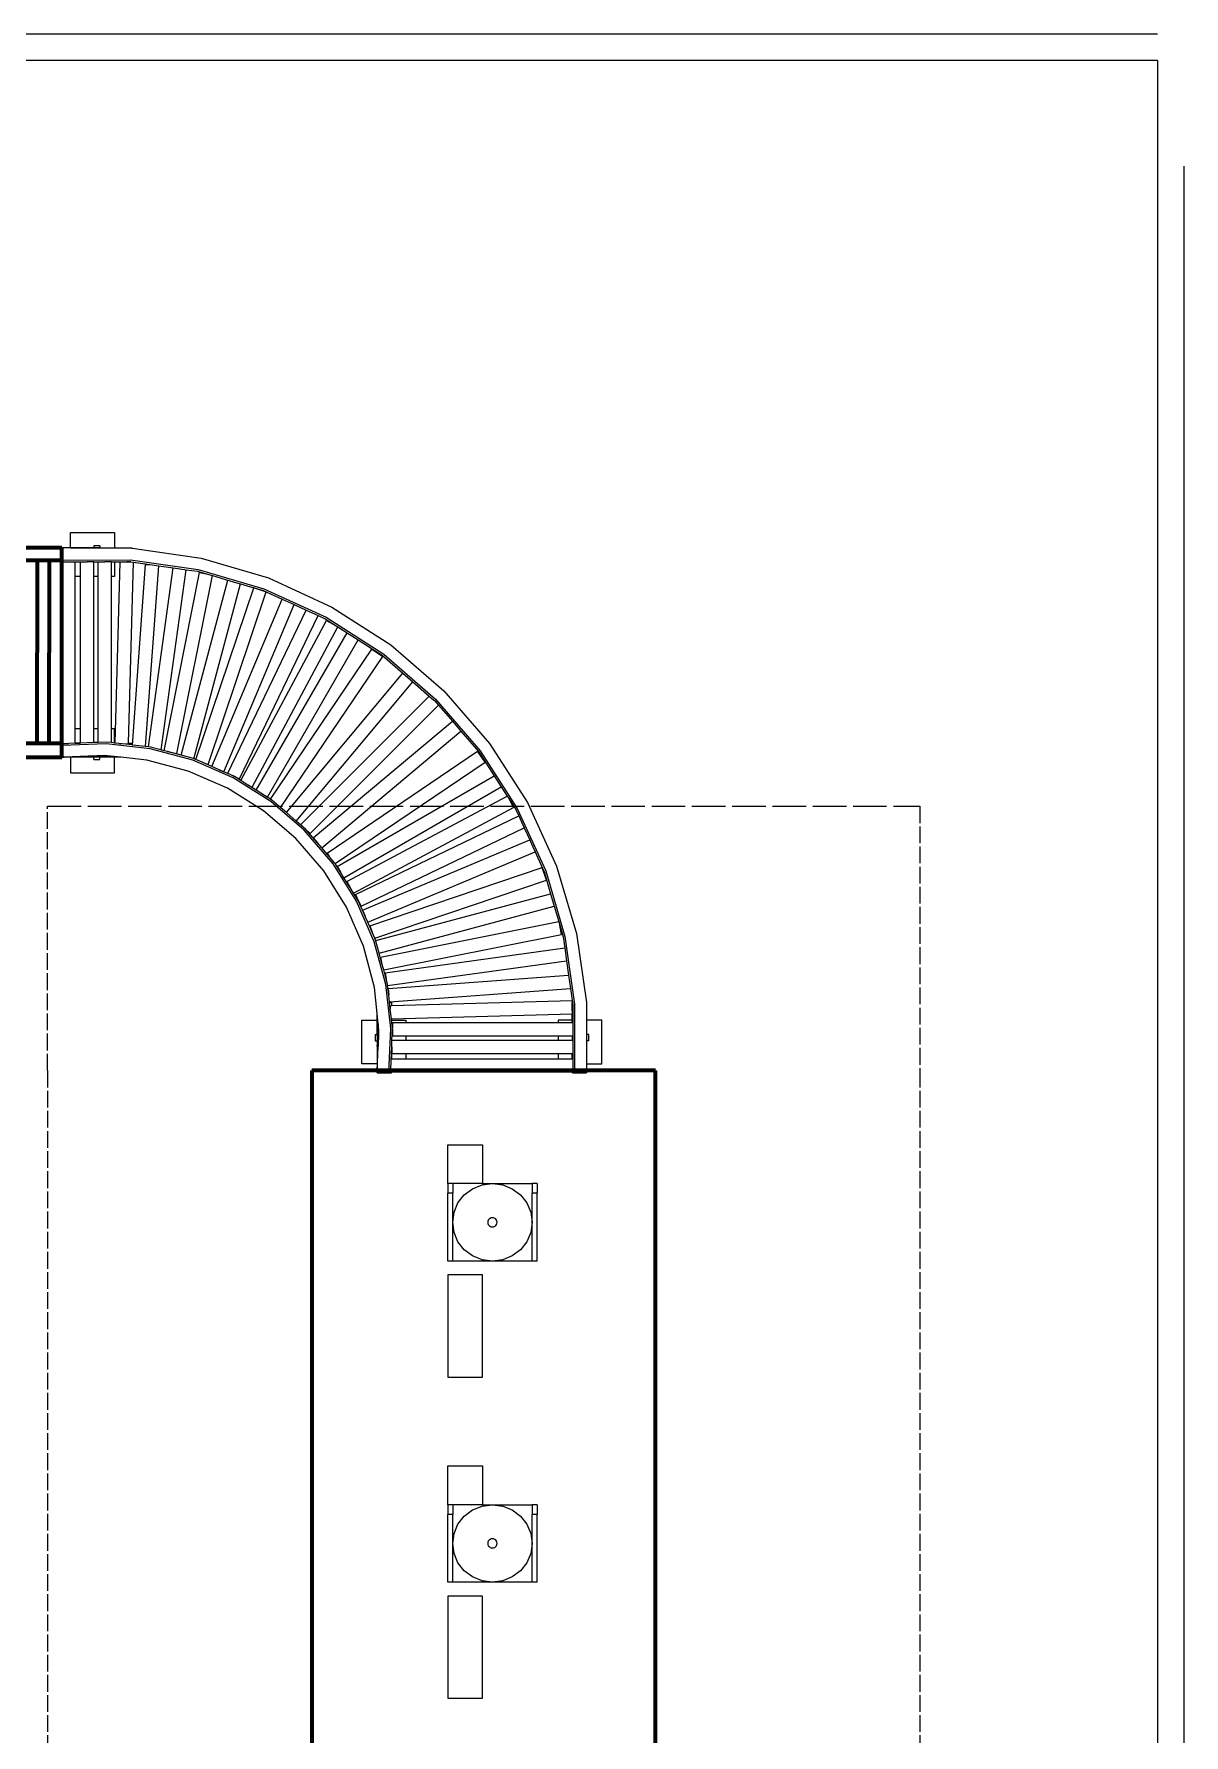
# Model space of a CAD drawing. Header units: millimetres. Extents: x -9564 to 100156, y -26854 to 24346.
# Drawn here: x 13573 to 17924, y 17912 to 24346 of the extents above; entities that cross this region are included whole.
import ezdxf

# ---------------------------------------------------------------- set-up
doc = ezdxf.new("R2010")
doc.units = ezdxf.units.MM
doc.header["$LTSCALE"] = 100
doc.linetypes.add('DASHED', pattern=[1.524, 1.27, -0.254])
doc.linetypes.add('DASHED2', pattern=[0.762, 0.635, -0.127])
doc.layers.add('Maquinas', color=200, linetype='Continuous')

msp = doc.modelspace()

# ---------------------------------------------------------------- linework, layer by layer
for p, q in [((17823.837, 24346.338), (3026.282, 24346.338)), ((17823.837, 24246.338), (3026.282, 24246.338)), ((17823.837, 24246.338), (17823.837, 4090.42)), ((17923.837, 23846.338), (17923.837, 3540.228)), ((13711.418, 22460.114), (13877.267, 22460.114)), ((13711.418, 22402.067), (13711.418, 22460.114)), ((13877.267, 22460.114), (13877.267, 22402.067)), ((13711.418, 22402.067), (13678.248, 22402.067)), ((13678.248, 22402.067), (13678.248, 22356.622)), ((13711.418, 22402.067), (13943.127, 22401.75)), ((13798.978, 22402.067), (13711.418, 22402.067)), ((13777.765, 22402.067), (13778.058, 22402.067)), ((13778.058, 22402.067), (13778.89, 22402.067)), ((13778.89, 22402.067), (13780.204, 22402.067)), ((13780.204, 22402.067), (13781.91, 22402.067)), ((13798.978, 22410.359), (13798.978, 22402.067)), ((13822.197, 22410.359), (13798.978, 22410.359)), ((13822.197, 22402.067), (13798.978, 22402.067)), ((13822.197, 22410.359), (13822.197, 22402.067)), ((13822.197, 22402.067), (13877.267, 22402.067)), ((13839.957, 22402.067), (13841.657, 22402.067)), ((13841.657, 22402.067), (13842.952, 22402.067)), ((13842.952, 22402.067), (13843.754, 22402.067)), ((13843.754, 22402.067), (13844.009, 22402.067)), ((13877.267, 22402.067), (13943.606, 22402.067)), ((13943.127, 22401.75), (13943.606, 22401.681)), ((13943.606, 22401.681), (13943.606, 22402.067)), ((13943.606, 22401.681), (14205.274, 22363.798)), ((13678.248, 22356.622), (13937.273, 22356.957)), ((13678.248, 22356.622), (13678.248, 22349.831)), ((13678.248, 22349.831), (13679.145, 22349.832)), ((13678.248, 22349.831), (13678.248, 22348.166)), ((13679.145, 22348.166), (13678.248, 22348.166)), ((13679.145, 22349.832), (13728.9, 22349.906)), ((13679.145, 22348.166), (13679.145, 22349.832)), ((13679.145, 21664.073), (13679.145, 22348.166)), ((13728.9, 22349.906), (13749.24, 22349.937)), ((13728.9, 22348.166), (13728.9, 22349.906)), ((13749.24, 22348.166), (13728.9, 22348.166)), ((13728.9, 22294.265), (13728.9, 22348.166)), ((13749.24, 22349.937), (13774.117, 22349.974)), ((13749.24, 22348.166), (13749.24, 22349.937)), ((13749.24, 22294.265), (13749.24, 22348.166)), ((13798.994, 22349.974), (13774.117, 22349.974)), ((13798.994, 22349.974), (13810.927, 22350.029)), ((13798.994, 22348.166), (13798.994, 22349.974)), ((13810.927, 22348.166), (13798.994, 22348.166)), ((13798.994, 22294.265), (13798.994, 22348.166)), ((13810.927, 22350.029), (13815.663, 22350.036)), ((13810.927, 22350.029), (13810.927, 22348.166)), ((13815.663, 22348.166), (13810.927, 22348.166)), ((13815.663, 22350.036), (13840.54, 22350.073)), ((13815.663, 22348.166), (13815.663, 22350.036)), ((13815.663, 22294.265), (13815.663, 22348.166)), ((13865.417, 22350.073), (13840.54, 22350.073)), ((13865.417, 22350.073), (13899.098, 22350.16)), ((13865.417, 22348.166), (13865.417, 22350.073)), ((13877.267, 22348.166), (13865.417, 22348.166)), ((13865.417, 22294.265), (13865.417, 22348.166)), ((13877.267, 22348.166), (13877.267, 22294.265)), ((13899.042, 22348.166), (13877.267, 22348.166)), ((13879.934, 21664.073), (13899.042, 22348.166)), ((13899.042, 22348.166), (13899.098, 22350.16)), ((13899.098, 22350.16), (13923.986, 22350.197)), ((13923.986, 22350.197), (13936.383, 22350.216)), ((13939.565, 22349.762), (13923.986, 22350.197)), ((13929.708, 21664.073), (13948.824, 22348.442)), ((13936.383, 22350.216), (13939.565, 22349.762)), ((13937.273, 22356.957), (14193.701, 22320.366)), ((13939.565, 22349.762), (13948.824, 22348.442)), ((13944.944, 21656.724), (13995.13, 22340.128)), ((13948.824, 22348.442), (14019.941, 22338.306)), ((13994.424, 21651.156), (14044.626, 22334.787)), ((13995.13, 22340.128), (14019.941, 22338.306)), ((14019.941, 22338.306), (14044.626, 22334.787)), ((14044.626, 22334.787), (14099.751, 22326.837)), ((14205.274, 22363.798), (14459.367, 22288.98)), ((13749.24, 22294.265), (13728.9, 22294.265)), ((13728.9, 21717.974), (13728.9, 22294.265)), ((13749.24, 21717.974), (13749.24, 22294.265)), ((13815.663, 22294.265), (13798.994, 22294.265)), ((13798.994, 21717.974), (13798.994, 22294.265)), ((13815.663, 21717.974), (13815.663, 22294.265)), ((13877.267, 22294.265), (13865.417, 22294.265)), ((13865.417, 21717.974), (13865.417, 22294.265)), ((14005.815, 21649.875), (14099.751, 22326.837)), ((14054.434, 21638.259), (14149.021, 22319.907)), ((14064.768, 21635.282), (14199.456, 22309.327)), ((14099.751, 22326.837), (14124.392, 22323.418)), ((14113.382, 21624.648), (14247.819, 22297.439)), ((14124.392, 22323.418), (14149.021, 22319.907)), ((14128.994, 21618.081), (14306.285, 22279.74)), ((14149.021, 22319.907), (14191.934, 22313.791)), ((14177.013, 21605.053), (14354.197, 22266.313)), ((14191.934, 22313.791), (14223.851, 22304.452)), ((14193.701, 22320.366), (14442.293, 22247.596)), ((14199.456, 22309.327), (14223.851, 22304.452)), ((14223.851, 22304.452), (14247.819, 22297.439)), ((14247.819, 22297.439), (14330.315, 22273.301)), ((14306.285, 22279.74), (14330.315, 22273.301)), ((14330.315, 22273.301), (14354.197, 22266.313)), ((14354.197, 22266.313), (14404.674, 22251.544)), ((14459.367, 22288.98), (14700.249, 22178.814)), ((14184.688, 21601.705), (14404.674, 22251.544)), ((14231.109, 21583.662), (14451.777, 22235.6)), ((14245.085, 21575.36), (14511.296, 22208.654)), ((14405.452, 22251.28), (14404.674, 22251.544)), ((14405.452, 22251.28), (14439.681, 22241.301)), ((14405.452, 22251.28), (14451.777, 22235.6)), ((14439.681, 22241.301), (14511.296, 22208.654)), ((14442.293, 22247.596), (14677.974, 22140.132)), ((14511.296, 22208.654), (14556.589, 22188.006)), ((14290.795, 21555.706), (14556.589, 22188.006)), ((14305.589, 21549.883), (14602.602, 22167.031)), ((14350.421, 21528.306), (14647.884, 22146.388)), ((14556.589, 22188.006), (14602.602, 22167.031)), ((14602.602, 22167.031), (14647.884, 22146.388)), ((14647.884, 22146.388), (14674.561, 22134.227)), ((14677.974, 22140.132), (14895.929, 22000.169)), ((14700.249, 22178.814), (14923.033, 22035.537)), ((14355.934, 21522.066), (14679.083, 22127.271)), ((14398.789, 21496.693), (14722.697, 22103.319)), ((14413.843, 21485.684), (14757.294, 22080.559)), ((14674.561, 22134.227), (14716.545, 22107.268)), ((14679.083, 22127.271), (14716.545, 22107.268)), ((14716.545, 22107.268), (14722.697, 22103.319)), ((14722.697, 22103.319), (14765.73, 22075.688)), ((14757.294, 22080.559), (14765.73, 22075.688)), ((14765.73, 22075.688), (14799.437, 22054.045)), ((14456.247, 21459.621), (14799.437, 22054.045)), ((14467.095, 21452.227), (14850.809, 22018.971)), ((14799.437, 22054.045), (14891.774, 21994.757)), ((14850.809, 22018.971), (14892.009, 21991.076)), ((14923.033, 22035.537), (15123.197, 21862.057)), ((14506.137, 21421.146), (14892.009, 21991.076)), ((14891.774, 21994.757), (14968.208, 21928.545)), ((14895.929, 22000.169), (15091.707, 21830.567)), ((14527.535, 21401.506), (14968.208, 21928.545)), ((14565.252, 21369.049), (15005.82, 21895.962)), ((14968.208, 21928.545), (15005.82, 21895.962)), ((15005.82, 21895.962), (15068.029, 21842.074)), ((14582.56, 21356.605), (15068.029, 21842.074)), ((15068.029, 21842.074), (15086.162, 21826.365)), ((15086.162, 21826.365), (15086.882, 21825.742)), ((15086.162, 21826.365), (15087.506, 21825.021)), ((15086.162, 21826.365), (15087.506, 21825.021)), ((15086.882, 21825.742), (15087.506, 21825.021)), ((15087.506, 21825.021), (15103.211, 21806.892)), ((15091.707, 21830.567), (15261.309, 21634.789)), ((15123.197, 21862.057), (15296.678, 21661.893)), ((14617.741, 21321.423), (15103.211, 21806.892)), ((15103.211, 21806.892), (15155.635, 21746.375)), ((13749.24, 21717.974), (13728.9, 21717.974)), ((13728.9, 21664.073), (13728.9, 21717.974)), ((13749.24, 21664.164), (13749.24, 21717.974)), ((13815.663, 21717.974), (13798.994, 21717.974)), ((13798.994, 21666.036), (13798.994, 21717.974)), ((13815.663, 21666.662), (13815.663, 21717.974)), ((13877.267, 21717.974), (13865.417, 21717.974)), ((13865.417, 21665.671), (13865.417, 21717.974)), ((13877.267, 21664.338), (13877.267, 21717.974)), ((14628.995, 21306.036), (15155.635, 21746.375)), ((14661.183, 21268.095), (15188.217, 21708.763)), ((15155.635, 21746.375), (15188.217, 21708.763)), ((15188.217, 21708.763), (15255.898, 21630.634)), ((13679.145, 21664.073), (13678.248, 21664.073)), ((13678.248, 21661.494), (13678.248, 21664.073)), ((13704.023, 21662.464), (13678.248, 21661.494)), ((13678.248, 21661.494), (13678.248, 21654.704)), ((13845.462, 21661.085), (13678.248, 21654.704)), ((13678.248, 21654.704), (13678.248, 21610.173)), ((13679.145, 21662.464), (13679.145, 21664.073)), ((13679.145, 21662.464), (13704.023, 21662.464)), ((13728.9, 21663.399), (13704.023, 21662.464)), ((13728.9, 21664.073), (13746.825, 21664.073)), ((13728.9, 21663.399), (13728.9, 21664.073)), ((13746.825, 21664.073), (13728.9, 21663.399)), ((13749.24, 21664.164), (13746.825, 21664.073)), ((13798.994, 21666.036), (13749.24, 21664.164)), ((13815.663, 21666.662), (13798.994, 21666.036)), ((13846.351, 21667.817), (13815.663, 21666.662)), ((14011.756, 21642.45), (13845.462, 21661.085)), ((13865.417, 21665.671), (13846.351, 21667.817)), ((13877.267, 21664.338), (13865.417, 21665.671)), ((13879.62, 21664.073), (13877.267, 21664.338)), ((13879.62, 21664.073), (13879.934, 21664.073)), ((13879.933, 21664.038), (13879.62, 21664.073)), ((13879.933, 21664.038), (13879.934, 21664.073)), ((13893.534, 21662.508), (13879.933, 21664.038)), ((13943.606, 21656.874), (13893.534, 21662.508)), ((13893.534, 21662.508), (13929.636, 21661.5)), ((13929.636, 21661.5), (13929.708, 21664.073)), ((13929.708, 21664.073), (13943.606, 21664.073)), ((13943.606, 21656.874), (13943.606, 21664.073)), ((13944.944, 21656.724), (13943.606, 21656.874)), ((13994.424, 21651.156), (13944.944, 21656.724)), ((14005.815, 21649.875), (13994.424, 21651.156)), ((14013.518, 21649.008), (14005.815, 21649.875)), ((14173.41, 21599.217), (14011.756, 21642.45)), ((14052.812, 21638.484), (14013.518, 21649.008)), ((14064.768, 21635.282), (14052.812, 21638.484)), ((14054.434, 21638.259), (14052.812, 21638.484)), ((14078.297, 21631.659), (14064.768, 21635.282)), ((14128.994, 21618.081), (14078.297, 21631.659)), ((14078.297, 21631.659), (14113.382, 21624.648)), ((14681.42, 21247.196), (15251.351, 21633.067)), ((15279.245, 21591.868), (15251.351, 21633.067)), ((15251.351, 21633.067), (15279.245, 21591.868)), ((15255.898, 21630.634), (15313.922, 21540.266)), ((15261.309, 21634.789), (15401.272, 21416.834)), ((15296.678, 21661.893), (15439.955, 21439.109)), ((13682.427, 21610.348), (13678.248, 21610.173)), ((13682.427, 21610.173), (13678.248, 21610.173)), ((13678.248, 21610.173), (13682.427, 21610.173)), ((13678.248, 21610.173), (13682.427, 21610.173)), ((13686.606, 21610.523), (13682.427, 21610.348)), ((13682.427, 21610.348), (13682.427, 21610.173)), ((13682.427, 21610.348), (13686.606, 21610.348)), ((13682.427, 21610.173), (13686.606, 21610.173)), ((13777.128, 21614.319), (13686.606, 21610.523)), ((13686.606, 21610.523), (13686.606, 21610.348)), ((13686.606, 21610.348), (13686.606, 21610.173)), ((13711.418, 21610.173), (13686.606, 21610.173)), ((13711.418, 21610.173), (13711.418, 21552.126)), ((13798.978, 21610.173), (13711.418, 21610.173)), ((13798.978, 21610.173), (13765.319, 21610.173)), ((13810.927, 21615.736), (13777.128, 21614.319)), ((13810.927, 21614.319), (13777.128, 21614.319)), ((13778.03, 21610.173), (13777.765, 21610.173)), ((13778.836, 21610.173), (13778.03, 21610.173)), ((13780.128, 21610.173), (13778.836, 21610.173)), ((13781.817, 21610.173), (13780.128, 21610.173)), ((13783.789, 21610.173), (13781.817, 21610.173)), ((13786.356, 21610.173), (13781.91, 21610.173)), ((13785.909, 21610.173), (13783.789, 21610.173)), ((13788.032, 21610.173), (13785.909, 21610.173)), ((13791.013, 21610.173), (13786.356, 21610.173)), ((13790.015, 21610.173), (13788.032, 21610.173)), ((13793.068, 21610.173), (13790.015, 21610.173)), ((13795.841, 21610.173), (13791.013, 21610.173)), ((13796.337, 21610.173), (13793.068, 21610.173)), ((13800.799, 21610.173), (13795.841, 21610.173)), ((13799.782, 21610.173), (13796.337, 21610.173)), ((13798.978, 21601.88), (13798.978, 21610.173)), ((13822.197, 21610.173), (13798.978, 21610.173)), ((13798.978, 21601.88), (13822.197, 21601.88)), ((13803.362, 21610.173), (13799.782, 21610.173)), ((13805.845, 21610.173), (13800.799, 21610.173)), ((13807.031, 21610.173), (13803.362, 21610.173)), ((13810.934, 21610.173), (13805.845, 21610.173)), ((13810.746, 21610.173), (13807.031, 21610.173)), ((13814.46, 21610.173), (13810.746, 21610.173)), ((13839.63, 21616.94), (13810.927, 21615.736)), ((13810.927, 21614.319), (13810.927, 21615.736)), ((13863.687, 21614.319), (13810.927, 21614.319)), ((13816.023, 21610.173), (13810.934, 21610.173)), ((13818.13, 21610.173), (13814.46, 21610.173)), ((13821.068, 21610.173), (13816.023, 21610.173)), ((13821.709, 21610.173), (13818.13, 21610.173)), ((13826.026, 21610.173), (13821.068, 21610.173)), ((13825.154, 21610.173), (13821.709, 21610.173)), ((13822.197, 21601.88), (13822.197, 21610.173)), ((13877.267, 21610.173), (13822.197, 21610.173)), ((13856.536, 21610.173), (13822.197, 21610.173)), ((13828.423, 21610.173), (13825.154, 21610.173)), ((13830.855, 21610.173), (13826.026, 21610.173)), ((13831.477, 21610.173), (13828.423, 21610.173)), ((13835.512, 21610.173), (13830.855, 21610.173)), ((13833.466, 21610.173), (13831.477, 21610.173)), ((13835.608, 21610.173), (13833.466, 21610.173)), ((13839.957, 21610.173), (13835.512, 21610.173)), ((13837.758, 21610.173), (13835.608, 21610.173)), ((13839.768, 21610.173), (13837.758, 21610.173)), ((13863.687, 21614.319), (13839.63, 21616.94)), ((13841.503, 21610.173), (13839.768, 21610.173)), ((13842.843, 21610.173), (13841.503, 21610.173)), ((13843.698, 21610.173), (13842.843, 21610.173)), ((13844.009, 21610.173), (13843.698, 21610.173)), ((13901.747, 21610.173), (13863.687, 21614.319)), ((13877.267, 21552.126), (13877.267, 21610.173)), ((13901.747, 21610.173), (13877.267, 21610.173)), ((14000.203, 21599.447), (13901.747, 21610.173)), ((14156.342, 21558.089), (14000.203, 21599.447)), ((14176.012, 21605.489), (14128.994, 21618.081)), ((14304.52, 21493.801), (14156.342, 21558.089)), ((14326.805, 21532.353), (14173.41, 21599.217)), ((14177.013, 21605.053), (14176.012, 21605.489)), ((14184.688, 21601.705), (14177.013, 21605.053)), ((14208.533, 21591.304), (14184.688, 21601.705)), ((14245.085, 21575.36), (14208.533, 21591.304)), ((14208.533, 21591.304), (14231.109, 21583.662)), ((14272.829, 21563.259), (14245.085, 21575.36)), ((14273.797, 21562.852), (14272.829, 21563.259)), ((14325.862, 21540.126), (14273.797, 21562.852)), ((14273.797, 21562.852), (14290.795, 21555.706)), ((14712.14, 21207.909), (15279.245, 21591.868)), ((13711.418, 21552.126), (13877.267, 21552.126)), ((14441.391, 21408.034), (14304.52, 21493.801)), ((14305.589, 21549.883), (14325.862, 21540.126)), ((14330.204, 21538.232), (14325.862, 21540.126)), ((14468.51, 21443.354), (14326.805, 21532.353)), ((14331.535, 21537.396), (14330.204, 21538.232)), ((14355.934, 21522.066), (14331.535, 21537.396)), ((14331.535, 21537.396), (14350.421, 21528.306)), ((14382.346, 21505.473), (14355.934, 21522.066)), ((14382.524, 21505.378), (14382.346, 21505.473)), ((14413.843, 21485.684), (14382.524, 21505.378)), ((14382.524, 21505.378), (14398.789, 21496.693)), ((14719.896, 21197.305), (15313.922, 21540.266)), ((14745.581, 21154.682), (15340.833, 21498.352)), ((15313.922, 21540.266), (15340.833, 21498.352)), ((15340.833, 21498.352), (15363.187, 21463.538)), ((14444.893, 21466.176), (14413.843, 21485.684)), ((14445.474, 21465.841), (14444.893, 21466.176)), ((14467.095, 21452.227), (14445.474, 21465.841)), ((14445.474, 21465.841), (14456.247, 21459.621)), ((14472.645, 21448.74), (14467.095, 21452.227)), ((14595.353, 21334.212), (14468.51, 21443.354)), ((14499.45, 21425.674), (14472.645, 21448.74)), ((14756.967, 21139.847), (15363.187, 21463.538)), ((15363.187, 21463.538), (15370.227, 21452.574)), ((15370.227, 21452.574), (15395.367, 21413.421)), ((15387.545, 21420.141), (15370.227, 21452.574)), ((15370.227, 21452.574), (15387.545, 21420.141)), ((15439.955, 21439.109), (15550.12, 21198.226)), ((14563.864, 21302.724), (14441.391, 21408.034)), ((14527.535, 21401.506), (14499.45, 21425.674)), ((14499.45, 21425.674), (14506.137, 21421.146)), ((14565.252, 21369.049), (14527.535, 21401.506)), ((14600.126, 21339.038), (14565.252, 21369.049)), ((14781.955, 21096.786), (15387.545, 21420.141)), ((14788.58, 21091.479), (15406.551, 21388.888)), ((15395.367, 21413.421), (15406.551, 21388.888)), ((15401.272, 21416.834), (15508.736, 21181.153)), ((15406.551, 21388.888), (15427.193, 21343.606)), ((14669.174, 21180.251), (14563.864, 21302.724)), ((14582.56, 21356.605), (14600.126, 21339.038)), ((14704.495, 21207.37), (14595.353, 21334.212)), ((14600.152, 21339.016), (14600.126, 21339.038)), ((14600.179, 21338.986), (14600.152, 21339.016)), ((14644.818, 21287.112), (14600.179, 21338.986)), ((14600.179, 21338.986), (14617.741, 21321.423)), ((14628.995, 21306.036), (14644.818, 21287.112)), ((14810.157, 21046.647), (15427.193, 21343.606)), ((15427.193, 21343.606), (15448.166, 21297.599)), ((14661.183, 21268.095), (14644.818, 21287.112)), ((14689.732, 21234.919), (14661.183, 21268.095)), ((14681.42, 21247.196), (14689.732, 21234.919)), ((14709.881, 21211.505), (14689.732, 21234.919)), ((14815.981, 21031.853), (15448.166, 21297.599)), ((14835.556, 20986.11), (15468.814, 21252.307)), ((15448.166, 21297.599), (15457.979, 21276.074)), ((15459.001, 21273.832), (15468.814, 21252.307)), ((15459.636, 21276.77), (15460.59, 21274.5)), ((15468.814, 21252.307), (15495.874, 21192.835)), ((14754.941, 21043.38), (14669.174, 21180.251)), ((14793.494, 21065.665), (14704.495, 21207.37)), ((14712.14, 21207.909), (14709.881, 21211.505)), ((14732.29, 21175.837), (14712.14, 21207.909)), ((14719.896, 21197.305), (14732.29, 21175.837)), ((14745.581, 21154.682), (14732.29, 21175.837)), ((14843.937, 20972.167), (15495.874, 21192.835)), ((15495.874, 21192.835), (15502.441, 21178.541)), ((15511.826, 21145.707), (15495.874, 21192.835)), ((15495.874, 21192.835), (15511.826, 21145.707)), ((15502.441, 21178.541), (15527.06, 21094.4)), ((15508.736, 21181.153), (15581.507, 20932.56)), ((15550.12, 21198.226), (15624.938, 20944.133)), ((14768.663, 21117.943), (14745.581, 21154.682)), ((14756.967, 21139.847), (14768.663, 21117.943)), ((14781.955, 21096.786), (14768.663, 21117.943)), ((14861.898, 20925.719), (15511.826, 21145.707)), ((14819.23, 20895.202), (14754.941, 21043.38)), ((14799.372, 21069.065), (14781.955, 21096.786)), ((14788.58, 21091.479), (14799.372, 21069.065)), ((14860.358, 20912.269), (14793.494, 21065.665)), ((14799.41, 21068.977), (14799.372, 21069.065)), ((14825.621, 21008.919), (14799.41, 21068.977)), ((14799.41, 21068.977), (14810.157, 21046.647)), ((14865.982, 20917.265), (15527.06, 21094.4)), ((14878.86, 20869.206), (15541.036, 21046.635)), ((15527.06, 21094.4), (15541.036, 21046.635)), ((15541.036, 21046.635), (15557.882, 20989.062)), ((14815.981, 21031.853), (14825.621, 21008.919)), ((14825.995, 21008.029), (14825.621, 21008.919)), ((14835.556, 20986.11), (14825.995, 21008.029)), ((14851.899, 20948.642), (14835.556, 20986.11)), ((14884.162, 20854.44), (15557.882, 20989.062)), ((15557.882, 20989.062), (15561.849, 20975.506)), ((14843.937, 20972.167), (14851.899, 20948.642)), ((14861.898, 20925.719), (14851.899, 20948.642)), ((14903.591, 20750.616), (14860.358, 20912.269)), ((14866.612, 20914.912), (14861.898, 20925.719)), ((14866.612, 20914.912), (14865.982, 20917.265)), ((14866.629, 20914.872), (14866.612, 20914.912)), ((14878.86, 20869.206), (14866.629, 20914.872)), ((14895.781, 20806.023), (15568.841, 20940.514)), ((15561.849, 20975.506), (15574.931, 20930.794)), ((15568.841, 20940.514), (15561.849, 20975.506)), ((15561.849, 20975.506), (15568.841, 20940.514)), ((15574.931, 20930.794), (15580.787, 20889.713)), ((15581.507, 20932.56), (15618.098, 20676.133)), ((15624.938, 20944.133), (15662.822, 20682.466)), ((14860.587, 20739.063), (14819.23, 20895.202)), ((14888.124, 20834.614), (14878.86, 20869.206)), ((14884.162, 20854.44), (14888.124, 20834.614)), ((14901.778, 20795.492), (15580.787, 20889.713)), ((15580.787, 20889.713), (15587.807, 20840.456)), ((14895.781, 20806.023), (14888.124, 20834.614)), ((14905.193, 20770.881), (14895.781, 20806.023)), ((14901.778, 20795.492), (14905.193, 20770.881)), ((14910.808, 20746.514), (15587.807, 20840.456)), ((14913.024, 20735.401), (15595.636, 20785.529)), ((15587.807, 20840.456), (15595.636, 20785.529)), ((15595.636, 20785.529), (15602.673, 20736.158)), ((14871.313, 20640.607), (14860.587, 20739.063)), ((14922.225, 20584.321), (14903.591, 20750.616)), ((14910.148, 20752.377), (14905.193, 20770.881)), ((14910.808, 20746.514), (14910.148, 20752.377)), ((14914.839, 20710.689), (14910.808, 20746.514)), ((14913.024, 20735.401), (14914.839, 20710.689)), ((14917.634, 20685.851), (15602.673, 20736.158)), ((15602.673, 20736.158), (15610.326, 20682.466)), ((14917.634, 20685.851), (14914.839, 20710.689)), ((14918.014, 20682.466), (14917.634, 20685.851)), ((14918.014, 20682.466), (14925.214, 20682.466)), ((14920.872, 20657.067), (14918.014, 20682.466)), ((14920.492, 20670.694), (14925.214, 20670.826)), ((14920.492, 20670.694), (14920.872, 20657.067)), ((14924.925, 20621.044), (14920.872, 20657.067)), ((14925.214, 20670.826), (15608.495, 20689.911)), ((14925.214, 20682.466), (14925.214, 20670.826)), ((15608.495, 20689.911), (15609.306, 20660.849)), ((15608.495, 20689.911), (15609.884, 20640.176)), ((15610.326, 20682.466), (15609.306, 20682.466)), ((15609.306, 20660.849), (15609.306, 20682.466)), ((15609.884, 20640.176), (15609.306, 20660.849)), ((15610.326, 20682.466), (15611.356, 20675.242)), ((15611.356, 20675.242), (15611.253, 20606.475)), ((15618.098, 20676.133), (15617.762, 20417.108)), ((15662.822, 20682.466), (15663.207, 20682.466)), ((15662.822, 20682.466), (15662.891, 20681.987)), ((15662.891, 20681.987), (15663.207, 20450.278)), ((15663.207, 20682.466), (15663.207, 20616.126)), ((14813.266, 20616.126), (14871.313, 20616.126)), ((14813.266, 20450.278), (14813.266, 20616.126)), ((14871.313, 20616.126), (14871.313, 20640.607)), ((14875.459, 20602.547), (14871.313, 20640.607)), ((14871.313, 20561.057), (14871.313, 20616.126)), ((14875.459, 20602.547), (14875.459, 20549.787)), ((14878.08, 20578.49), (14875.459, 20602.547)), ((14924.925, 20621.044), (14925.214, 20621.052)), ((14925.214, 20618.479), (14924.925, 20621.044)), ((14925.214, 20621.052), (15609.306, 20640.16)), ((14925.214, 20621.052), (14925.214, 20618.479)), ((14925.479, 20616.126), (14925.214, 20618.479)), ((14925.479, 20616.126), (14979.115, 20616.126)), ((14928.817, 20586.452), (14925.479, 20616.126)), ((14928.817, 20606.475), (14979.115, 20606.475)), ((14928.817, 20606.475), (14928.817, 20586.452)), ((14979.115, 20616.126), (14979.115, 20606.475)), ((14979.115, 20606.475), (15555.406, 20606.475)), ((15609.306, 20616.126), (15555.406, 20616.126)), ((15555.406, 20616.126), (15555.406, 20606.475)), ((15555.406, 20606.475), (15609.306, 20606.475)), ((15609.306, 20640.16), (15609.884, 20640.176)), ((15609.306, 20616.126), (15609.306, 20640.16)), ((15609.306, 20606.475), (15609.306, 20616.126)), ((15609.306, 20606.475), (15611.253, 20606.475)), ((15611.253, 20606.475), (15611.179, 20556.721)), ((15721.254, 20616.126), (15663.207, 20616.126)), ((15663.207, 20616.126), (15663.207, 20561.057)), ((15663.207, 20595.395), (15663.207, 20561.057)), ((15721.254, 20450.278), (15721.254, 20616.126)), ((14863.021, 20561.057), (14871.313, 20561.057)), ((14863.021, 20561.057), (14863.021, 20537.838)), ((14863.021, 20537.838), (14871.313, 20537.838)), ((14871.313, 20582.614), (14871.313, 20582.868)), ((14871.313, 20581.812), (14871.313, 20582.614)), ((14871.313, 20580.517), (14871.313, 20581.812)), ((14871.313, 20578.817), (14871.313, 20580.517)), ((14871.313, 20561.057), (14871.313, 20537.838)), ((14871.313, 20537.838), (14871.313, 20450.278)), ((14875.459, 20549.787), (14875.459, 20515.988)), ((14875.459, 20549.787), (14876.877, 20549.787)), ((14875.459, 20515.988), (14876.877, 20549.787)), ((14876.877, 20549.787), (14878.08, 20578.49)), ((14915.844, 20417.108), (14922.225, 20584.321)), ((14926.319, 20515.074), (14927.259, 20540.052)), ((14927.259, 20540.052), (14928.817, 20581.497)), ((14927.259, 20540.052), (14979.115, 20540.052)), ((14928.957, 20585.211), (14928.817, 20586.452)), ((14928.817, 20581.497), (14928.957, 20585.211)), ((14928.817, 20581.497), (14928.817, 20556.721)), ((14928.817, 20556.721), (14979.115, 20556.721)), ((14979.115, 20556.721), (14979.115, 20540.052)), ((14979.115, 20556.721), (15555.406, 20556.721)), ((14979.115, 20540.052), (15555.406, 20540.052)), ((15555.406, 20556.721), (15555.406, 20540.052)), ((15555.406, 20556.721), (15609.306, 20556.721)), ((15555.406, 20540.052), (15609.306, 20540.052)), ((15609.306, 20556.721), (15609.306, 20549.787)), ((15609.306, 20556.721), (15611.179, 20556.721)), ((15609.306, 20549.787), (15609.306, 20540.052)), ((15611.169, 20549.787), (15609.306, 20549.787)), ((15609.306, 20540.052), (15611.155, 20540.052)), ((15611.155, 20540.052), (15611.08, 20490.298)), ((15611.169, 20549.787), (15611.155, 20540.052)), ((15611.179, 20556.721), (15611.169, 20549.787)), ((15663.207, 20582.868), (15663.207, 20582.558)), ((15663.207, 20582.558), (15663.207, 20581.703)), ((15663.207, 20581.703), (15663.207, 20580.363)), ((15663.207, 20580.363), (15663.207, 20578.628)), ((15663.207, 20578.817), (15663.207, 20574.371)), ((15663.207, 20578.628), (15663.207, 20576.617)), ((15663.207, 20576.617), (15663.207, 20574.468)), ((15663.207, 20574.468), (15663.207, 20572.325)), ((15663.207, 20574.371), (15663.207, 20569.714)), ((15663.207, 20572.325), (15663.207, 20570.336)), ((15663.207, 20570.336), (15663.207, 20567.283)), ((15663.207, 20569.714), (15663.207, 20564.886)), ((15663.207, 20567.283), (15663.207, 20564.014)), ((15663.207, 20564.886), (15663.207, 20559.928)), ((15663.207, 20564.014), (15663.207, 20560.569)), ((15671.5, 20561.057), (15663.207, 20561.057)), ((15663.207, 20561.057), (15663.207, 20537.838)), ((15663.207, 20560.569), (15663.207, 20556.989)), ((15663.207, 20559.928), (15663.207, 20554.882)), ((15663.207, 20556.989), (15663.207, 20553.32)), ((15663.207, 20554.882), (15663.207, 20549.793)), ((15663.207, 20553.32), (15663.207, 20549.605)), ((15663.207, 20549.793), (15663.207, 20544.704)), ((15663.207, 20549.605), (15663.207, 20545.891)), ((15663.207, 20545.891), (15663.207, 20542.221)), ((15663.207, 20544.704), (15663.207, 20539.659)), ((15663.207, 20542.221), (15663.207, 20538.642)), ((15663.207, 20539.659), (15663.207, 20534.701)), ((15663.207, 20538.642), (15663.207, 20535.197)), ((15671.5, 20537.838), (15663.207, 20537.838)), ((15663.207, 20537.838), (15663.207, 20450.278)), ((15663.207, 20537.838), (15663.207, 20504.179)), ((15663.207, 20535.197), (15663.207, 20531.928)), ((15663.207, 20534.701), (15663.207, 20529.873)), ((15663.207, 20531.928), (15663.207, 20528.874)), ((15663.207, 20529.873), (15663.207, 20525.216)), ((15663.207, 20528.874), (15663.207, 20526.892)), ((15663.207, 20526.892), (15663.207, 20524.768)), ((15671.5, 20537.838), (15671.5, 20561.057)), ((14871.313, 20519.064), (14871.313, 20520.77)), ((14871.313, 20517.75), (14871.313, 20519.064)), ((14871.313, 20516.918), (14871.313, 20517.75)), ((14871.313, 20516.624), (14871.313, 20516.918)), ((14871.664, 20425.466), (14875.459, 20515.988)), ((14922.751, 20420.203), (14924.622, 20469.958)), ((14924.622, 20469.958), (14925.214, 20485.684)), ((14924.622, 20469.958), (14925.214, 20469.958)), ((14925.214, 20485.684), (14926.319, 20515.074)), ((14925.214, 20485.684), (14925.214, 20469.958)), ((14925.214, 20469.958), (14979.115, 20469.958)), ((14926.319, 20515.074), (14926.319, 20490.298)), ((14926.319, 20490.298), (14979.115, 20490.298)), ((14979.115, 20490.298), (14979.115, 20469.958)), ((14979.115, 20490.298), (15555.406, 20490.298)), ((14979.115, 20469.958), (15555.406, 20469.958)), ((15555.406, 20490.298), (15555.406, 20469.958)), ((15555.406, 20490.298), (15609.306, 20490.298)), ((15555.406, 20469.958), (15609.306, 20469.958)), ((15609.306, 20469.958), (15609.306, 20490.298)), ((15609.306, 20490.298), (15611.08, 20490.298)), ((15609.306, 20469.958), (15611.009, 20469.958)), ((15611.08, 20490.298), (15611.009, 20469.958)), ((15611.009, 20469.958), (15611.009, 20442.525)), ((15611.009, 20469.958), (15611.009, 20442.525)), ((15663.207, 20525.216), (15663.207, 20520.77)), ((15663.207, 20524.768), (15663.207, 20522.648)), ((15663.207, 20522.648), (15663.207, 20520.677)), ((15663.207, 20520.677), (15663.207, 20518.987)), ((15663.207, 20518.987), (15663.207, 20517.696)), ((15663.207, 20517.696), (15663.207, 20516.89)), ((15663.207, 20516.89), (15663.207, 20516.624)), ((14871.313, 20450.278), (14813.266, 20450.278)), ((14871.313, 20450.278), (14871.313, 20425.466)), ((14871.313, 20421.287), (14871.313, 20425.466)), ((14871.313, 20425.466), (14871.488, 20425.466)), ((14871.313, 20417.108), (14871.488, 20421.287)), ((14871.313, 20417.108), (14871.313, 20421.287)), ((14871.313, 20421.287), (14871.488, 20421.287)), ((14871.313, 20417.108), (14915.844, 20417.108)), ((14871.488, 20421.287), (14871.664, 20425.466)), ((14871.488, 20421.287), (14871.488, 20425.466)), ((14871.488, 20425.466), (14871.664, 20425.466)), ((14915.844, 20417.108), (14922.635, 20417.108)), ((14922.635, 20417.108), (14922.751, 20420.203)), ((14922.635, 20417.108), (14925.214, 20417.108)), ((14922.751, 20420.203), (14925.214, 20420.203)), ((14925.214, 20420.203), (15609.306, 20420.203)), ((14925.214, 20417.108), (14925.214, 20420.203)), ((15609.306, 20420.203), (15610.976, 20420.203)), ((15609.306, 20420.203), (15609.306, 20417.108)), ((15610.971, 20417.108), (15609.306, 20417.108)), ((15610.976, 20420.203), (15610.971, 20417.108)), ((15610.971, 20417.108), (15617.762, 20417.108)), ((15611.009, 20442.525), (15610.976, 20420.203)), ((15617.762, 20417.108), (15663.207, 20417.108)), ((15663.207, 20450.278), (15721.254, 20450.278)), ((15663.207, 20450.278), (15663.207, 20417.108))]:
    msp.add_line(p, q)
at = {"color": 3, "linetype": 'DASHED2'}
for p, q in [((13623.837, 20425.141), (13623.837, 21425.141)), ((16923.837, 21425.141), (16923.837, 20425.141)), ((13623.837, 20425.141), (13623.837, 15425.141)), ((16923.837, 20425.141), (16923.837, 15425.141))]:
    msp.add_line(p, q, dxfattribs=at)
at = {"color": 3, "linetype": 'DASHED'}
msp.add_line((13623.837, 21425.141), (16923.837, 21425.141), dxfattribs=at)
at = {"layer": 'Maquinas', "lineweight": 100}
for p, q in [((13678.248, 22402.067), (9356.856, 22402.067)), ((13678.248, 21610.099), (13678.248, 22402.067)), ((9356.751, 22356.447), (13678.248, 22356.622)), ((13584.154, 21663.717), (13585.961, 22348.478)), ((13630.17, 21663.854), (13631.977, 22348.356)), ((9355.126, 21654.738), (13679.145, 21664.073)), ((9355.022, 21610.099), (13678.248, 21610.173)), ((15923.837, 20425.141), (14623.837, 20425.141)), ((14623.837, 20425.141), (14623.837, 15425.141)), ((15923.837, 15425.141), (15923.837, 20425.141)), ((14623.837, 18609.827), (14623.837, 18609.827))]:
    msp.add_line(p, q, dxfattribs=at)
at = {"layer": 'Maquinas'}
for p, q in [((14623.837, 15425.141), (14623.837, 20425.141)), ((14881.134, 20425.141), (14627.504, 20425.141)), ((15698.388, 20425.141), (15923.837, 20425.141)), ((15920.17, 16555.381), (15920.17, 20425.141)), ((15138.038, 19997.531), (15138.038, 20143.925)), ((15138.038, 20143.925), (15269.55, 20143.925)), ((15269.55, 20143.925), (15269.55, 19997.531)), ((15156.825, 19997.531), (15138.038, 19997.531)), ((15138.038, 19997.531), (15138.038, 19960.932)), ((15156.825, 19960.932), (15138.038, 19960.932)), ((15138.038, 19704.741), (15138.038, 19960.932)), ((15269.55, 19997.531), (15156.825, 19997.531)), ((15156.825, 19997.531), (15156.825, 19960.932)), ((15156.825, 19851.136), (15156.825, 19960.932)), ((15176.962, 19924.333), (15200.847, 19954.653)), ((15200.847, 19954.653), (15231.975, 19977.918)), ((15231.975, 19977.918), (15268.224, 19992.542)), ((15268.224, 19992.542), (15307.125, 19997.531)), ((15269.55, 19997.531), (15307.125, 19997.531)), ((15307.125, 19997.531), (15346.025, 19992.542)), ((15307.125, 19997.531), (15457.424, 19997.531)), ((15346.025, 19992.542), (15382.275, 19977.918)), ((15382.275, 19977.918), (15413.403, 19954.653)), ((15413.403, 19954.653), (15437.288, 19924.333)), ((15457.424, 19997.531), (15457.424, 19960.932)), ((15476.212, 19997.531), (15457.424, 19997.531)), ((15476.212, 19960.932), (15457.424, 19960.932)), ((15457.424, 19851.136), (15457.424, 19960.932)), ((15476.212, 19997.531), (15476.212, 19960.932)), ((15476.212, 19704.741), (15476.212, 19960.932)), ((15156.825, 19851.136), (15161.947, 19889.026)), ((15161.947, 19889.026), (15176.962, 19924.333)), ((15437.288, 19924.333), (15452.303, 19889.026)), ((15452.303, 19889.026), (15457.424, 19851.136)), ((15161.947, 19813.246), (15156.825, 19851.136)), ((15156.825, 19704.741), (15156.825, 19851.136)), ((15289.961, 19855.615), (15289.356, 19851.136)), ((15289.356, 19851.136), (15289.961, 19846.656)), ((15291.736, 19859.79), (15289.961, 19855.615)), ((15289.961, 19846.656), (15291.736, 19842.482)), ((15294.56, 19863.374), (15291.736, 19859.79)), ((15291.736, 19842.482), (15294.56, 19838.898)), ((15298.24, 19866.125), (15294.56, 19863.374)), ((15294.56, 19838.898), (15298.24, 19836.147)), ((15302.526, 19867.854), (15298.24, 19866.125)), ((15298.24, 19836.147), (15302.526, 19834.418)), ((15307.125, 19868.443), (15302.526, 19867.854)), ((15302.526, 19834.418), (15307.125, 19833.829)), ((15311.724, 19867.854), (15307.125, 19868.443)), ((15307.125, 19833.829), (15311.724, 19834.418)), ((15316.009, 19866.125), (15311.724, 19867.854)), ((15311.724, 19834.418), (15316.009, 19836.147)), ((15319.689, 19863.374), (15316.009, 19866.125)), ((15316.009, 19836.147), (15319.689, 19838.898)), ((15322.513, 19859.79), (15319.689, 19863.374)), ((15319.689, 19838.898), (15322.513, 19842.482)), ((15324.288, 19855.615), (15322.513, 19859.79)), ((15322.513, 19842.482), (15324.288, 19846.656)), ((15324.894, 19851.136), (15324.288, 19855.615)), ((15324.288, 19846.656), (15324.894, 19851.136)), ((15457.424, 19851.136), (15452.303, 19813.246)), ((15457.424, 19704.741), (15457.424, 19851.136)), ((15176.962, 19777.939), (15161.947, 19813.246)), ((15200.847, 19747.619), (15176.962, 19777.939)), ((15437.288, 19777.939), (15413.403, 19747.619)), ((15452.303, 19813.246), (15437.288, 19777.939)), ((15156.825, 19704.741), (15138.038, 19704.741)), ((15307.125, 19704.741), (15156.825, 19704.741)), ((15231.975, 19724.354), (15200.847, 19747.619)), ((15268.224, 19709.729), (15231.975, 19724.354)), ((15307.125, 19704.741), (15268.224, 19709.729)), ((15346.025, 19709.729), (15307.125, 19704.741)), ((15457.424, 19704.741), (15307.125, 19704.741)), ((15382.275, 19724.354), (15346.025, 19709.729)), ((15413.403, 19747.619), (15382.275, 19724.354)), ((15476.212, 19704.741), (15457.424, 19704.741)), ((15269.55, 19652.102), (15138.038, 19652.102)), ((15138.038, 19652.102), (15138.038, 19265.557)), ((15269.55, 19265.557), (15269.55, 19652.102)), ((15138.038, 19265.557), (15269.55, 19265.557)), ((15138.038, 18782.999), (15138.038, 18929.394)), ((15138.038, 18929.394), (15269.55, 18929.394)), ((15269.55, 18929.394), (15269.55, 18782.999)), ((15156.825, 18782.999), (15138.038, 18782.999)), ((15138.038, 18782.999), (15138.038, 18746.4)), ((15156.825, 18746.4), (15138.038, 18746.4)), ((15138.038, 18490.21), (15138.038, 18746.4)), ((15269.55, 18782.999), (15156.825, 18782.999)), ((15156.825, 18782.999), (15156.825, 18746.4)), ((15156.825, 18636.604), (15156.825, 18746.4)), ((15176.962, 18709.802), (15200.847, 18740.121)), ((15200.847, 18740.121), (15231.975, 18763.386)), ((15231.975, 18763.386), (15268.224, 18778.011)), ((15268.224, 18778.011), (15307.125, 18782.999)), ((15269.55, 18782.999), (15307.125, 18782.999)), ((15307.125, 18782.999), (15346.025, 18778.011)), ((15307.125, 18782.999), (15457.424, 18782.999)), ((15346.025, 18778.011), (15382.275, 18763.386)), ((15382.275, 18763.386), (15413.403, 18740.121)), ((15413.403, 18740.121), (15437.288, 18709.802)), ((15457.424, 18782.999), (15457.424, 18746.4)), ((15476.212, 18782.999), (15457.424, 18782.999)), ((15476.212, 18746.4), (15457.424, 18746.4)), ((15457.424, 18636.604), (15457.424, 18746.4)), ((15476.212, 18782.999), (15476.212, 18746.4)), ((15476.212, 18490.21), (15476.212, 18746.4)), ((15156.825, 18636.604), (15161.947, 18674.494)), ((15161.947, 18674.494), (15176.962, 18709.802)), ((15437.288, 18709.802), (15452.303, 18674.494)), ((15452.303, 18674.494), (15457.424, 18636.604)), ((15161.947, 18598.715), (15156.825, 18636.604)), ((15156.825, 18490.21), (15156.825, 18636.604)), ((15176.962, 18563.407), (15161.947, 18598.715)), ((15289.961, 18641.084), (15289.356, 18636.604)), ((15289.356, 18636.604), (15289.961, 18632.125)), ((15291.736, 18645.258), (15289.961, 18641.084)), ((15289.961, 18632.125), (15291.736, 18627.951)), ((15294.56, 18648.843), (15291.736, 18645.258)), ((15291.736, 18627.951), (15294.56, 18624.366)), ((15298.24, 18651.593), (15294.56, 18648.843)), ((15294.56, 18624.366), (15298.24, 18621.616)), ((15302.526, 18653.322), (15298.24, 18651.593)), ((15298.24, 18621.616), (15302.526, 18619.887)), ((15307.125, 18653.912), (15302.526, 18653.322)), ((15302.526, 18619.887), (15307.125, 18619.297)), ((15311.724, 18653.322), (15307.125, 18653.912)), ((15307.125, 18619.297), (15311.724, 18619.887)), ((15316.009, 18651.593), (15311.724, 18653.322)), ((15311.724, 18619.887), (15316.009, 18621.616)), ((15319.689, 18648.843), (15316.009, 18651.593)), ((15316.009, 18621.616), (15319.689, 18624.366)), ((15322.513, 18645.258), (15319.689, 18648.843)), ((15319.689, 18624.366), (15322.513, 18627.951)), ((15324.288, 18641.084), (15322.513, 18645.258)), ((15322.513, 18627.951), (15324.288, 18632.125)), ((15324.894, 18636.604), (15324.288, 18641.084)), ((15324.288, 18632.125), (15324.894, 18636.604)), ((15452.303, 18598.715), (15437.288, 18563.407)), ((15457.424, 18636.604), (15452.303, 18598.715)), ((15457.424, 18490.21), (15457.424, 18636.604)), ((15200.847, 18533.088), (15176.962, 18563.407)), ((15231.975, 18509.823), (15200.847, 18533.088)), ((15413.403, 18533.088), (15382.275, 18509.823)), ((15437.288, 18563.407), (15413.403, 18533.088)), ((15156.825, 18490.21), (15138.038, 18490.21)), ((15307.125, 18490.21), (15156.825, 18490.21)), ((15268.224, 18495.198), (15231.975, 18509.823)), ((15307.125, 18490.21), (15268.224, 18495.198)), ((15346.025, 18495.198), (15307.125, 18490.21)), ((15457.424, 18490.21), (15307.125, 18490.21)), ((15382.275, 18509.823), (15346.025, 18495.198)), ((15476.212, 18490.21), (15457.424, 18490.21)), ((15269.55, 18437.57), (15138.038, 18437.57)), ((15138.038, 18437.57), (15138.038, 18051.025)), ((15269.55, 18051.025), (15269.55, 18437.57)), ((15138.038, 18051.025), (15269.55, 18051.025))]:
    msp.add_line(p, q, dxfattribs=at)
at = {"layer": 'Maquinas', "lineweight": 100}
for centre, radius, start, end in [((14758.176, 20463.252), 1166.284, 263.3856737, 263.6655107), ((14674.285, 20372.56), 1250.658, 267.6882148, 267.9476968)]:
    msp.add_arc(centre, radius, start, end, dxfattribs=at)

doc.saveas('drawing.dxf')
